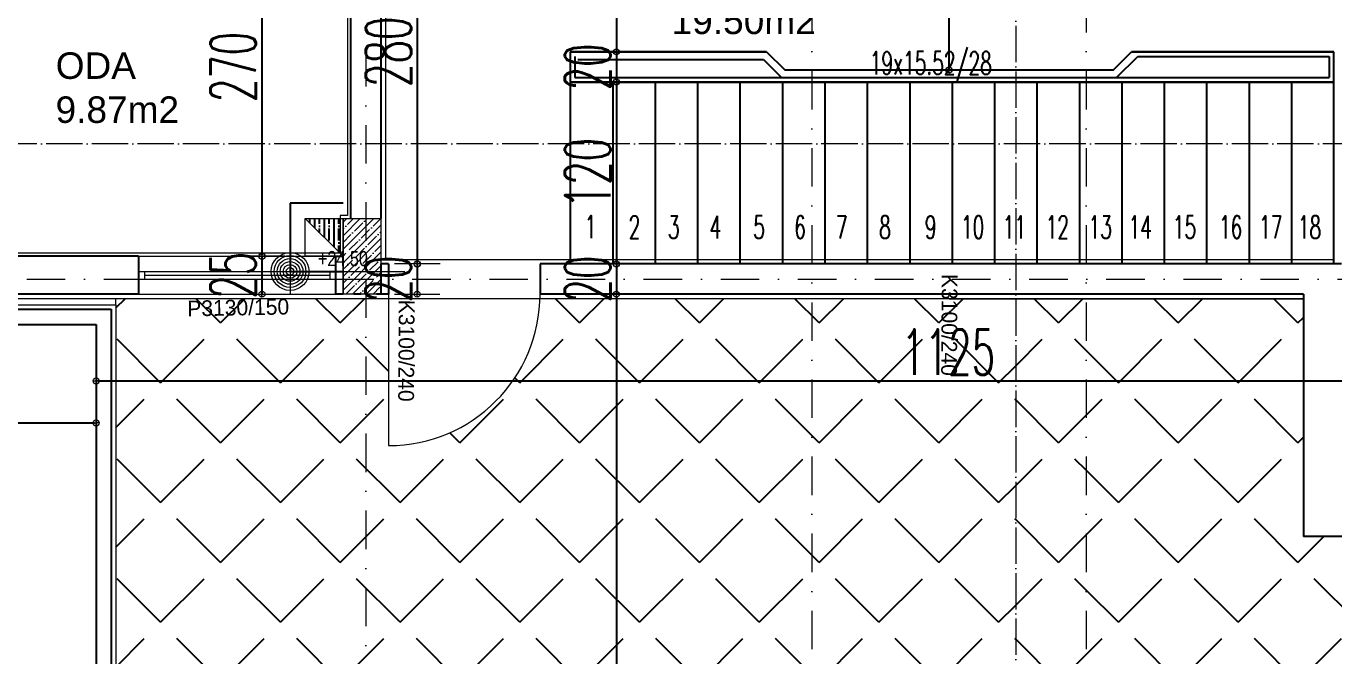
# Model space of a CAD drawing. Header units: millimetres. Extents: x -16104 to 67872, y -88009 to 12107.
# Drawn here: x 33023 to 33886, y 10251 to 10667 of the extents above; entities that cross this region are included whole.
import ezdxf

# ---------------------------------------------------------------- set-up
doc = ezdxf.new("R2010")
doc.units = ezdxf.units.MM
for name, pattern in [('ACAD_ISO04W100', [30, 24, -3, 0, -3]), ('ACAD_ISO07W100', [3, 0, -3]), ('DASHDOTX2', [50.8, 25.4, -12.7, 0, -12.7])]:
    doc.linetypes.add(name, pattern=pattern)
doc.layers.get('0').update_dxf_attribs({"color": 241})
for name, color, linetype, lineweight in [('AKS', 1, 'ACAD_ISO07W100', 5), ('akslar', 144, 'Continuous', 20), ('baca', 46, 'Continuous', 5), ('duvar', 123, 'Continuous', 25), ('emsal&kolon', 1, 'Continuous', 5), ('kapı', 3, 'Continuous', 5), ('kolon', 1, 'Continuous', 5), ('KOTLAR', 5, 'Continuous', 20), ('merdiven', 4, 'Continuous', 25), ('OLCU', 54, 'Continuous', 13), ('pencere', 5, 'Continuous', 5), ('POZ', 36, 'Continuous', 18), ('SıVA', 40, 'Continuous', 9), ('YAZI', 22, 'Continuous', 18), ('ÖLÇÜ', 252, 'Continuous', 20)]:
    doc.layers.add(name, color=color, linetype=linetype, lineweight=lineweight)
doc.styles.add('DIM', font='Txttw.shx', dxfattribs={"width": 0.6})
doc.styles.add('M2', font='stylu.ttf', dxfattribs={"height": 10})
doc.styles.add('TSIMPLEX', font='tsimplex', dxfattribs={"width": 0.8})
doc.dimstyles.new('50', dxfattribs={"dimscale": 0, "dimtxt": 30, "dimasz": 1, "dimexe": 0, "dimexo": 2, "dimgap": 4, "dimtad": 1, "dimdec": 0, "dimzin": 0, "dimdsep": 46, "dimtxsty": 'DIM', "dimblk1": 'DOT', "dimblk2": 'DOT', "dimsah": 1, "dimcen": 1.5, "dimdle": 3, "dimse1": 1, "dimse2": 1, "dimclrd": 256, "dimclre": 9, "dimclrt": 256, "dimadec": 0, "dimazin": 0, "dimtfac": 0.24, "dimtdec": 0, "dimtix": 1, "dimtmove": 2, "dimatfit": 3, "dimldrblk": 'DOT', "dimfxl": 0, "dimtolj": 1, "dimtzin": 15, "dimarcsym": 0})
pattern_1 = [(45, (0, 0), (-39.51313, 39.51313), [40.64, -15.24]), (135, (0, 0), (-39.51313, -39.51313), [40.64, -15.24])]

# ---------------------------------------------------------------- blocks, each defined once
blk = doc.blocks.new('DOT')
for p, q in [((0, 15), (0, -15)), ((-2, 0), (0, 0)), ((2, 0), (0, 0))]:
    blk.add_line(p, q)
blk.add_circle((0, 0), 2)
blk = doc.blocks.new('*D1050')
at = {"layer": 'Defpoints', "color": 0, "transparency": 16777216}
for p in [(33262.48, 10790.04), (33262.48, 10510.04), (33281.45, 10510.04)]:
    blk.add_point(p, dxfattribs=at)
at = {"layer": 'OLCU', "lineweight": -2, "transparency": 16777216}
blk.add_line((33281.45, 10789.04), (33281.45, 10511.04), dxfattribs=at)
for p, rotation in [((33281.45, 10790.04), 90), ((33281.45, 10510.04), 270)]:
    blk.add_blockref('DOT', p, dxfattribs=dict(at, rotation=rotation))
at = {"layer": 'OLCU', "transparency": 16777216, "insert": (33262.45, 10650.04), "char_height": 30, "attachment_point": 5, "rotation": 90, "style": 'DIM'}
blk.add_mtext('\\A1;280', dxfattribs=at)
blk = doc.blocks.new('*D1051')
at = {"layer": 'Defpoints', "color": 0, "transparency": 16777216}
for p in [(33262.48, 10510.04), (33262.48, 10490.04), (33281.38, 10490.04)]:
    blk.add_point(p, dxfattribs=at)
at = {"layer": 'OLCU', "lineweight": -2, "transparency": 16777216}
for p, q in [((33281.38, 10511.04), (33281.38, 10512.04)), ((33281.38, 10510.04), (33281.38, 10490.04)), ((33281.38, 10489.04), (33281.38, 10488.04))]:
    blk.add_line(p, q, dxfattribs=at)
for p, rotation in [((33281.38, 10510.04), 270), ((33281.38, 10490.04), 90)]:
    blk.add_blockref('DOT', p, dxfattribs=dict(at, rotation=rotation))
at = {"layer": 'OLCU', "transparency": 16777216, "insert": (33262.38, 10500.04), "char_height": 30, "attachment_point": 5, "rotation": 90, "style": 'DIM'}
blk.add_mtext('\\A1;20', dxfattribs=at)
blk = doc.blocks.new('*D805')
at = {"layer": 'Defpoints', "color": 0, "transparency": 16777216}
for p in [(33412.9, 10770.04), (33412.9, 10650.04), (33412.9, 10650.04)]:
    blk.add_point(p, dxfattribs=at)
at = {"layer": 'OLCU', "lineweight": -2, "transparency": 16777216}
blk.add_line((33412.9, 10769.04), (33412.9, 10651.04), dxfattribs=at)
for p, rotation in [((33412.9, 10770.04), 90), ((33412.9, 10650.04), 270)]:
    blk.add_blockref('DOT', p, dxfattribs=dict(at, rotation=rotation))
at = {"layer": 'OLCU', "transparency": 16777216, "insert": (33393.9, 10710.04), "char_height": 30, "attachment_point": 5, "rotation": 90, "style": 'DIM'}
blk.add_mtext('\\A1;140', dxfattribs=at)
blk = doc.blocks.new('*D806')
at = {"layer": 'Defpoints', "color": 0, "transparency": 16777216}
for p in [(33412.9, 10630.04), (33412.9, 10510.04), (33412.9, 10510.04)]:
    blk.add_point(p, dxfattribs=at)
at = {"layer": 'OLCU', "lineweight": -2, "transparency": 16777216}
blk.add_line((33412.9, 10629.04), (33412.9, 10511.04), dxfattribs=at)
for p, rotation in [((33412.9, 10630.04), 90), ((33412.9, 10510.04), 270)]:
    blk.add_blockref('DOT', p, dxfattribs=dict(at, rotation=rotation))
at = {"layer": 'OLCU', "transparency": 16777216, "insert": (33393.9, 10570.04), "char_height": 30, "attachment_point": 5, "rotation": 90, "style": 'DIM'}
blk.add_mtext('\\A1;120', dxfattribs=at)
blk = doc.blocks.new('*D807')
at = {"layer": 'Defpoints', "color": 0, "transparency": 16777216}
for p in [(33412.9, 10510.04), (33412.9, 10490.04), (33412.9, 10490.04)]:
    blk.add_point(p, dxfattribs=at)
at = {"layer": 'OLCU', "lineweight": -2, "transparency": 16777216}
for p, q in [((33412.9, 10511.04), (33412.9, 10512.04)), ((33412.9, 10510.04), (33412.9, 10490.04)), ((33412.9, 10489.04), (33412.9, 10488.04))]:
    blk.add_line(p, q, dxfattribs=at)
for p, rotation in [((33412.9, 10510.04), 270), ((33412.9, 10490.04), 90)]:
    blk.add_blockref('DOT', p, dxfattribs=dict(at, rotation=rotation))
at = {"layer": 'OLCU', "transparency": 16777216, "insert": (33393.9, 10500.04), "char_height": 30, "attachment_point": 5, "rotation": 90, "style": 'DIM'}
blk.add_mtext('\\A1;20', dxfattribs=at)
blk = doc.blocks.new('*D861')
at = {"layer": 'Defpoints', "color": 0, "transparency": 16777216}
for p in [(33412.9, 10650.04), (33412.9, 10630.04), (33412.9, 10630.04)]:
    blk.add_point(p, dxfattribs=at)
at = {"layer": 'OLCU', "lineweight": -2, "transparency": 16777216}
for p, q in [((33412.9, 10651.04), (33412.9, 10652.04)), ((33412.9, 10650.04), (33412.9, 10630.04)), ((33412.9, 10629.04), (33412.9, 10628.04))]:
    blk.add_line(p, q, dxfattribs=at)
for p, rotation in [((33412.9, 10650.04), 270), ((33412.9, 10630.04), 90)]:
    blk.add_blockref('DOT', p, dxfattribs=dict(at, rotation=rotation))
at = {"layer": 'OLCU', "transparency": 16777216, "insert": (33393.9, 10640.04), "char_height": 30, "attachment_point": 5, "rotation": 90, "style": 'DIM'}
blk.add_mtext('\\A1;20', dxfattribs=at)
blk = doc.blocks.new('*D871')
at = {"layer": 'Defpoints', "color": 0, "transparency": 16777216}
for p in [(33412.9, 10490.04), (33412.9, 9445.54), (33412.9, 9445.54)]:
    blk.add_point(p, dxfattribs=at)
at = {"layer": 'OLCU', "lineweight": -2, "transparency": 16777216}
blk.add_line((33412.9, 10489.04), (33412.9, 9446.54), dxfattribs=at)
for p, rotation in [((33412.9, 10490.04), 90), ((33412.9, 9445.54), 270)]:
    blk.add_blockref('DOT', p, dxfattribs=dict(at, rotation=rotation))
at = {"layer": 'OLCU', "transparency": 16777216, "insert": (33393.9, 9967.79), "char_height": 30, "attachment_point": 5, "rotation": 90, "style": 'DIM'}
blk.add_mtext('\\A1;1045', dxfattribs=at)
blk = doc.blocks.new('*D921')
at = {"layer": 'Defpoints', "color": 0, "transparency": 16777216}
for p in [(33632.48, 10790.04), (33632.48, 10790.04), (33632.48, 10638.04)]:
    blk.add_point(p, dxfattribs=at)
at = {"layer": 'OLCU', "lineweight": -2, "transparency": 16777216}
blk.add_line((33632.48, 10639.04), (33632.48, 10789.04), dxfattribs=at)
for p, rotation in [((33632.48, 10790.04), 90), ((33632.48, 10638.04), 270)]:
    blk.add_blockref('DOT', p, dxfattribs=dict(at, rotation=rotation))
at = {"layer": 'OLCU', "transparency": 16777216, "insert": (33613.48, 10714.04), "char_height": 30, "attachment_point": 5, "rotation": 90, "style": 'DIM'}
blk.add_mtext('\\A1;152', dxfattribs=at)
blk = doc.blocks.new('*D494')
at = {"layer": 'Defpoints', "color": 0, "transparency": 16777216}
for p in [(33159.97, 10765.04), (33159.97, 10515.04), (33178.94, 10515.04)]:
    blk.add_point(p, dxfattribs=at)
at = {"layer": 'OLCU', "lineweight": -2, "transparency": 16777216}
blk.add_line((33178.94, 10764.04), (33178.94, 10516.04), dxfattribs=at)
for p, rotation in [((33178.94, 10765.04), 90), ((33178.94, 10515.04), 270)]:
    blk.add_blockref('DOT', p, dxfattribs=dict(at, rotation=rotation))
at = {"layer": 'OLCU', "transparency": 16777216, "insert": (33159.94, 10640.04), "char_height": 30, "attachment_point": 5, "rotation": 90, "style": 'DIM'}
blk.add_mtext('\\A1;270', dxfattribs=at)
blk = doc.blocks.new('*D495')
at = {"layer": 'Defpoints', "color": 0, "transparency": 16777216}
for p in [(33159.97, 10515.04), (33159.97, 10490.04), (33178.87, 10490.04)]:
    blk.add_point(p, dxfattribs=at)
at = {"layer": 'OLCU', "lineweight": -2, "transparency": 16777216}
for p, q in [((33178.87, 10516.04), (33178.87, 10517.04)), ((33178.87, 10515.04), (33178.87, 10490.04)), ((33178.87, 10489.04), (33178.87, 10488.04))]:
    blk.add_line(p, q, dxfattribs=at)
for p, rotation in [((33178.87, 10515.04), 270), ((33178.87, 10490.04), 90)]:
    blk.add_blockref('DOT', p, dxfattribs=dict(at, rotation=rotation))
at = {"layer": 'OLCU', "transparency": 16777216, "insert": (33159.87, 10502.54), "char_height": 30, "attachment_point": 5, "rotation": 90, "style": 'DIM'}
blk.add_mtext('\\A1;25', dxfattribs=at)
blk = doc.blocks.new('*D953')
at = {"layer": 'Defpoints', "color": 0, "transparency": 16777216}
for p in [(34194.48, 10490.04), (33069.48, 10470.04), (34194.48, 10432.74)]:
    blk.add_point(p, dxfattribs=at)
at = {"layer": 'OLCU', "lineweight": -2, "transparency": 16777216}
blk.add_line((33070.48, 10432.74), (34193.48, 10432.74), dxfattribs=at)
at = {"layer": 'OLCU', "lineweight": -2, "transparency": 16777216, "rotation": 180}
blk.add_blockref('DOT', (33069.48, 10432.74), dxfattribs=at)
at = {"layer": 'OLCU', "lineweight": -2, "transparency": 16777216}
blk.add_blockref('DOT', (34194.48, 10432.74), dxfattribs=at)
at = {"layer": 'OLCU', "transparency": 16777216, "insert": (33631.98, 10451.74), "char_height": 30, "attachment_point": 5, "style": 'DIM'}
blk.add_mtext('\\A1;1125', dxfattribs=at)
blk = doc.blocks.new('*D2431')
at = {"layer": 'Defpoints', "color": 0, "transparency": 16777216}
for p in [(32457.48, 10490.04), (33069.48, 10470.04), (33069.48, 10405.04)]:
    blk.add_point(p, dxfattribs=at)
at = {"layer": 'OLCU', "lineweight": -2, "transparency": 16777216}
blk.add_line((32458.48, 10405.04), (33068.48, 10405.04), dxfattribs=at)
at = {"layer": 'OLCU', "lineweight": -2, "transparency": 16777216, "rotation": 180}
blk.add_blockref('DOT', (32457.48, 10405.04), dxfattribs=at)
at = {"layer": 'OLCU', "lineweight": -2, "transparency": 16777216}
blk.add_blockref('DOT', (33069.48, 10405.04), dxfattribs=at)
at = {"layer": 'OLCU', "transparency": 16777216, "insert": (32763.48, 10424.04), "char_height": 30, "attachment_point": 5, "style": 'DIM'}
blk.add_mtext('\\A1;612', dxfattribs=at)
blk = doc.blocks.new('*D2429')
at = {"layer": 'Defpoints', "color": 0, "transparency": 16777216}
for p in [(32986.78, 10470.04), (33089.48, 10470.04), (33089.48, 9465.54)]:
    blk.add_point(p, dxfattribs=at)
at = {"layer": 'OLCU', "lineweight": -2, "transparency": 16777216}
blk.add_line((32986.78, 9466.54), (32986.78, 10469.04), dxfattribs=at)
for p, rotation in [((32986.78, 10470.04), 90), ((32986.78, 9465.54), 270)]:
    blk.add_blockref('DOT', p, dxfattribs=dict(at, rotation=rotation))
at = {"layer": 'OLCU', "transparency": 16777216, "insert": (32967.78, 9967.79), "char_height": 30, "attachment_point": 5, "rotation": 90, "style": 'DIM'}
blk.add_mtext('\\A1;1005', dxfattribs=at)
blk = doc.blocks.new('Kot')
at = {"layer": 'KOTLAR'}
for p, q in [((0, 0.155), (0, -0.155)), ((-0.155, 0), (0.7586, 0))]:
    blk.add_line(p, q, dxfattribs=at)
for radius in [0.125, 0.105, 0.085, 0.065, 0.045, 0.045, 0.025]:
    blk.add_circle((0, 0), radius, dxfattribs=at)
at = {"layer": 'YAZI', "style": 'TSIMPLEX', "width": 0.8}
blk.add_attdef('KOTH', (0.1836, 0.0349), '', height=0.1, dxfattribs=at)

msp = doc.modelspace()

# ---------------------------------------------------------------- hatches: boundary and pattern name
h = msp.add_hatch()
h.set_pattern_fill('ANSI35,_O', color=256, angle=45)
h.set_pattern_definition([(90, (3527.555, -634.687), (-6.35, 1e-15), []), (90, (3530.73, -631.512), (-6.35, 1e-15), [7.9375, -1.5875, 0, -1.5875])])
h.paths.add_polyline_path([(33232.48, 10540.04), (33207.48, 10540.04), (33232.48, 10515.04)])
at = {"layer": 'duvar'}
h = msp.add_hatch(dxfattribs=at)
h.set_pattern_fill('ANGLE,_O', color=256, scale=8, angle=45)
h.set_pattern_definition(pattern_1)
h.paths.add_polyline_path([(34184.48, 9833.04), (34184.48, 10220.04), (34042.48, 10220.04), (34042.48, 10330.04), (34017.4, 10330.04), (34017.4, 9455.54), (34069.48, 9455.54), (34069.48, 9435.54), (34204.48, 9435.54), (34204.48, 9695.54), (34184.48, 9695.54)])
h.paths.add_polyline_path([(33676.46, 10055.04), (33641.98, 10055.04, -1), (33616.98, 10055.04, -1), (33641.98, 10055.04), (33676.46, 10055.04), (33676.46, 10487.04), (33541.98, 10487.04), (33541.98, 9458.54), (33676.46, 9458.54), (33676.46, 9546.96, -0.331441), (33664.48, 9538.04), (33664.48, 9480.54), (33619.48, 9480.54), (33619.48, 9550.54), (33651.98, 9550.54, -0.864314), (33676.46, 9554.13)])
h.paths.add_polyline_path([(33562.16, 9879.28, -1), (33587.16, 9879.28, -1)], flags=16)
h.paths.add_polyline_path([(33564.16, 9879.28, -1), (33585.16, 9879.28, -1)], flags=0)
h.paths.add_polyline_path([(33566.16, 9879.28, -1), (33583.16, 9879.28, -1)], flags=0)
h.paths.add_polyline_path([(33568.16, 9879.28, -1), (33581.16, 9879.28, -1)], flags=0)
h.paths.add_polyline_path([(33570.16, 9879.28, -1), (33579.16, 9879.28, -1)], flags=0)
h.paths.add_polyline_path([(33572.16, 9879.28, -1), (33577.16, 9879.28, -1)], flags=0)
h.paths.add_polyline_path([(33594.48, 10065.04), (33569.48, 10065.04), (33569.48, 10090.04), (33594.48, 10090.04), (33619.48, 10090.04), (33619.48, 10065.04)], flags=16)
h.paths.add_polyline_path([(33541.98, 10487.04), (33362.44, 10487.04, -0.405453), (33262.48, 10390.04), (33262.48, 10487.04), (33247.44, 10487.04), (33247.44, 9458.54), (33541.98, 9458.54)])
h.paths.add_polyline_path([(33247.44, 10487.04), (33082.48, 10487.04), (33082.48, 10483.04), (33082.48, 9602.54), (33062.48, 9602.54), (33062.48, 9438.54), (33226.48, 9438.54), (33226.48, 9458.54), (33247.44, 9458.54)])
h.paths.add_polyline_path([(33596.2, 10474.24), (33667.77, 10474.24), (33667.77, 10429.24), (33596.2, 10429.24)], flags=24)
h.paths.add_polyline_path([(33590.52, 9880.26), (33635.9, 9880.26), (33635.9, 9895.26), (33590.52, 9895.26)], flags=24)
h.paths.add_polyline_path([(33645.34, 10056.03), (33692.25, 10056.03), (33692.25, 10071.03), (33645.34, 10071.03)], flags=9)
h.paths.add_polyline_path([(33623.37, 10506.38), (33622.8, 10415.53), (33640.57, 10415.42), (33641.14, 10506.27)], flags=9)
h.paths.add_polyline_path([(33510.22, 9976.29), (33737.29, 9976.29), (33737.29, 9916.72), (33510.22, 9916.72)], flags=9)
h.paths.add_polyline_path([(33509, 10025.59), (33866.61, 10025.59), (33866.61, 9971.88), (33509, 9971.88)], flags=9)
h.paths.add_polyline_path([(33239.88, 10477.97), (33239.88, 10522.12), (33284.88, 10522.12), (33284.88, 10477.97)], flags=9)
h.paths.add_polyline_path([(33371.4, 10477.97), (33371.4, 10522.12), (33416.4, 10522.12), (33416.4, 10477.97)], flags=9)
h.paths.add_polyline_path([(33371.4, 9930.29), (33371.4, 10005.29), (33416.4, 10005.29), (33416.4, 9930.29)], flags=24)
h.paths.add_polyline_path([(33126.83, 10470.96), (33217.31, 10472.76), (33216.96, 10490.53), (33126.48, 10488.73)], flags=9)
h = msp.add_hatch(dxfattribs=at)
h.set_pattern_fill('ANGLE,_O', color=256, scale=8, angle=45)
h.set_pattern_definition(pattern_1)
h.paths.add_polyline_path([(33722.98, 10487.04), (33676.46, 10487.04), (33676.46, 9554.13, -0.072781), (33676.98, 9550.54), (33722.98, 9550.54)])
h.paths.add_polyline_path([(33722.98, 9550.54), (33676.98, 9550.54, -0.072781), (33676.46, 9546.96), (33676.46, 9458.54), (33722.98, 9458.54)])
h = msp.add_hatch(dxfattribs=at)
h.set_pattern_fill('ANGLE,_O', color=256, scale=8, angle=45)
h.set_pattern_definition(pattern_1)
h.paths.add_polyline_path([(34017.4, 10330.04), (33866.48, 10330.04), (33866.48, 10487.04), (33722.98, 10487.04), (33722.98, 9458.54), (34017.4, 9458.54)])
at = {"layer": 'kolon'}
h = msp.add_hatch(dxfattribs=at)
h.set_pattern_fill('ANSI35,_O', color=256)
h.set_pattern_definition([(45, (-3599.3507, 0), (-4.4901281, 4.4901281), []), (45, (-3594.8606, 0), (-4.4901281, 4.4901281), [7.9375, -1.5875, 0, -1.5875])])
h.paths.add_polyline_path([(33247.44, 10540.04), (33232.48, 10540.04), (33232.48, 10500.04), (33247.44, 10500.04)])
h.paths.add_polyline_path([(33257.48, 10540.04), (33247.44, 10540.04), (33247.44, 10500.04), (33257.48, 10500.04), (33257.48, 10510.04)])
h.paths.add_polyline_path([(33247.44, 10500.04), (33232.48, 10500.04), (33232.48, 10490.04), (33247.44, 10490.04)])
h.paths.add_polyline_path([(33257.48, 10500.04), (33247.44, 10500.04), (33247.44, 10490.04), (33257.48, 10490.04)], flags=16)
h.paths.add_polyline_path([(33239.88, 10477.97), (33239.88, 10522.12), (33284.88, 10522.12), (33284.88, 10477.97)], flags=9)

# ---------------------------------------------------------------- linework, layer by layer
for p, q in [((33232.48, 10550.04), (33197.48, 10550.04)), ((33197.48, 10550.04), (33197.48, 10505.04)), ((33197.48, 10505.04), (33232.48, 10505.04))]:
    msp.add_line(p, q)
at = {"layer": 'AKS', "color": 1, "linetype": 'ACAD_ISO04W100'}
for p, q in [((33676.46, 11690.54), (33676.46, 9368.1)), ((34926.66, 10589.37), (32318.31, 10589.37))]:
    msp.add_line(p, q, dxfattribs=at)
at = {"layer": 'akslar', "linetype": 'DASHDOTX2'}
for p, q in [((33247.44, 11925.04), (33247.44, 9115.54)), ((33541.98, 10790.04), (33541.98, 9115.54)), ((33722.98, 10790.04), (33722.98, 9115.54)), ((32107.48, 10500.04), (35157.48, 10500.04))]:
    msp.add_line(p, q, dxfattribs=at)
at = {"layer": 'baca'}
msp.add_lwpolyline([(33207.48, 10540.04), (33232.48, 10540.04), (33232.48, 10515.04), (33207.48, 10515.04), (33207.48, 10540.04), (33232.48, 10515.04)], dxfattribs=at)
at = {"layer": 'duvar'}
for p, q in [((33237.48, 10760.04), (33237.48, 10540.04)), ((33257.48, 10760.04), (33257.48, 10540.04)), ((33262.48, 10510.04), (33257.48, 10510.04)), ((33257.48, 10510.04), (33257.48, 10490.04)), ((33262.48, 10510.04), (33262.48, 10490.04)), ((33362.48, 10510.04), (33362.48, 10490.04)), ((33891.48, 10510.04), (33362.48, 10510.04)), ((33244.48, 10490.04), (33239.48, 10490.04)), ((33262.48, 10490.04), (33254.48, 10490.04)), ((33262.48, 10490.04), (33254.48, 10490.04)), ((33262.48, 10490.04), (33254.48, 10490.04)), ((33749.48, 10490.04), (33362.48, 10490.04)), ((33634.48, 10490.04), (33362.48, 10490.04)), ((33866.48, 10490.04), (33362.48, 10490.04)), ((33749.48, 10490.04), (33709.48, 10490.04)), ((33866.48, 10490.04), (33866.48, 10330.04)), ((32903.48, 10480.04), (33079.48, 10480.04)), ((33079.48, 10480.04), (33079.48, 10405.04)), ((32903.48, 10470.04), (33069.48, 10470.04)), ((33069.48, 10470.04), (33069.48, 10405.04)), ((33069.48, 10405.04), (33069.48, 9800.29)), ((33079.48, 10405.04), (33079.48, 9800.29)), ((33069.48, 10355.04), (33069.48, 10285.04)), ((34042.48, 10330.04), (33866.48, 10330.04))]:
    msp.add_line(p, q, dxfattribs=at)
at = {"layer": 'emsal&kolon'}
msp.add_lwpolyline([(33232.48, 10540.04), (33257.48, 10540.04), (33257.48, 10490.04), (33232.48, 10490.04), (33232.48, 10540.04)], dxfattribs=at)
at = {"layer": 'kapı'}
msp.add_line((33262.48, 10490.04), (33262.48, 10390.04), dxfattribs=at)
msp.add_arc((33262.48, 10490.04), 100, 270, 0, dxfattribs=at)
at = {"layer": 'merdiven'}
for p, q in [((33511.98, 10650.04), (33382.48, 10650.04)), ((33382.48, 10650.04), (33382.48, 10510.04)), ((33382.48, 10650.04), (33511.98, 10650.04)), ((33382.48, 10650.04), (33511.98, 10650.04)), ((33385.48, 10647.04), (33385.48, 10633.04)), ((33387.48, 10645.04), (33509.91, 10645.04)), ((33509.91, 10645.04), (33521.91, 10633.04)), ((33511.98, 10650.04), (33523.98, 10638.04)), ((33740.98, 10638.04), (33752.98, 10650.04)), ((33743.05, 10633.04), (33757.05, 10647.04)), ((33886.48, 10650.04), (33752.98, 10650.04)), ((33752.98, 10650.04), (33886.48, 10650.04)), ((33757.05, 10647.04), (33883.48, 10647.04)), ((33883.48, 10647.04), (33883.48, 10633.04)), ((33886.48, 10510.04), (33886.48, 10650.04)), ((33523.98, 10638.04), (33740.98, 10638.04)), ((33886.48, 10630.04), (33382.48, 10630.04)), ((33382.48, 10630.04), (33886.48, 10630.04)), ((33385.48, 10633.04), (33883.48, 10633.04)), ((33410.48, 10630.04), (33410.48, 10510.04)), ((33438.48, 10630.04), (33438.48, 10510.04)), ((33466.48, 10630.04), (33466.48, 10510.04)), ((33494.48, 10630.04), (33494.48, 10510.04)), ((33522.48, 10630.04), (33522.48, 10510.04)), ((33550.48, 10630.04), (33550.48, 10510.04)), ((33578.48, 10630.04), (33578.48, 10510.04)), ((33606.48, 10630.04), (33606.48, 10510.04)), ((33634.48, 10630.04), (33634.48, 10510.04)), ((33662.48, 10630.04), (33662.48, 10510.04)), ((33690.48, 10630.04), (33690.48, 10510.04)), ((33718.48, 10630.04), (33718.48, 10510.04)), ((33746.48, 10630.04), (33746.48, 10510.04)), ((33774.48, 10630.04), (33774.48, 10510.04)), ((33802.48, 10630.04), (33802.48, 10510.04)), ((33830.48, 10630.04), (33830.48, 10510.04)), ((33858.48, 10630.04), (33858.48, 10510.04)), ((33097.48, 10515.04), (32872.48, 10515.04)), ((33097.48, 10515.04), (33097.48, 10490.04)), ((33227.48, 10515.04), (33227.48, 10490.04)), ((33227.48, 10515.04), (33232.48, 10515.04)), ((33097.48, 10490.04), (32847.48, 10490.04)), ((33232.48, 10490.04), (33227.48, 10490.04))]:
    msp.add_line(p, q, dxfattribs=at)
at = {"layer": 'pencere'}
for p, q in [((33097.48, 10515.04), (33227.48, 10515.04)), ((33097.48, 10505.04), (33227.48, 10505.04)), ((33097.48, 10500.04), (33227.48, 10500.04)), ((33101.28, 10505.04), (33101.28, 10500.04)), ((33101.28, 10502.54), (33223.69, 10502.54)), ((33223.69, 10505.04), (33223.69, 10500.04)), ((33097.48, 10490.04), (33227.48, 10490.04))]:
    msp.add_line(p, q, dxfattribs=at)
at = {"layer": 'SıVA'}
msp.add_lwpolyline([(32874.48, 10763.04), (33039.48, 10763.04), (33039.48, 10997.73), (33230.48, 10997.73), (33230.48, 10758.04), (33235.48, 10758.04), (33235.48, 10542.04), (33230.48, 10542.04), (33230.48, 10517.04), (32874.48, 10517.04)], close=True, dxfattribs=at)
for points in [[(34004.48, 10565.47), (34004.48, 10787.38), (33362.48, 10786.76), (33260.48, 10787.11), (33260.48, 10513.04), (33378.9, 10513.04), (33886.48, 10513.04)], [(32430.48, 10640.04), (32430.48, 10463.04), (32594.48, 10463.04), (32594.48, 10483.04), (33082.48, 10483.04), (33082.48, 9602.54), (33062.48, 9602.54), (33062.48, 9438.54), (33226.48, 9438.54), (33226.48, 9458.54), (34072.48, 9458.54), (34072.48, 9438.54), (34201.48, 9438.54), (34201.48, 9692.54), (34181.48, 9692.54), (34181.48, 10215.88)], [(33866.48, 10487.04), (32844.48, 10487.04), (32844.48, 10640.04)]]:
    msp.add_lwpolyline(points, dxfattribs=at)
at = {"layer": 'ÖLÇÜ'}
for p, q in [((33232.48, 10515.04), (33232.48, 10490.04)), ((33082.48, 10483.04), (33082.48, 10487.04)), ((33632.48, 10487.04), (33866.48, 10487.04))]:
    msp.add_line(p, q, dxfattribs=at)

# ---------------------------------------------------------------- block references
at = {"layer": 'KOTLAR', "ltscale": 0.01, "xscale": 100, "yscale": 100, "zscale": 100}
msp.add_blockref('Kot', (33197.48, 10505.04), dxfattribs=at).add_auto_attribs({'KOTH': '+24.50'})

# ---------------------------------------------------------------- texts
at = {"layer": 'emsal&kolon', "char_height": 17.5, "width": 1076.8413, "attachment_point": 9}
for s, insert in [('{\\fArial|b0|i0|c162|p34;19.50m2}', (33544.49, 10661.5)), ('{\\fArial|b0|i0|c162|p34;ODA}', (33095.76, 10631.93)), ('{\\fArial|b0|i0|c162|p34;9.87m2}', (33124.23, 10602.85))]:
    msp.add_mtext(s, dxfattribs=dict(at, insert=insert))
at = {"layer": 'OLCU', "char_height": 15, "attachment_point": 5, "style": 'DIM'}
for s, insert in [('\\A1;19x15.52/28', (33620.39, 10640.17)), ('\\A1;1', (33395.78, 10534.44)), ('\\A1;2', (33424.83, 10534.3)), ('\\A1;3', (33450.75, 10534.3)), ('\\A1;4', (33478.25, 10534.3)), ('\\A1;5', (33507.08, 10534.3)), ('\\A1;6', (33534.1, 10534.3)), ('\\A1;7', (33561.6, 10534.3)), ('\\A1;8', (33590.24, 10534.3)), ('\\A1;9', (33620.39, 10534.3)), ('\\A1;10', (33648.03, 10534.3)), ('\\A1;11', (33675.67, 10534.3)), ('\\A1;12', (33703.94, 10534.3)), ('\\A1;13', (33732.28, 10534.3)), ('\\A1;14', (33758.66, 10534.3)), ('\\A1;15', (33787.87, 10534.3)), ('\\A1;16', (33818.35, 10534.3)), ('\\A1;17', (33844.76, 10534.3)), ('\\A1;18', (33870.44, 10534.3))]:
    msp.add_mtext(s, dxfattribs=dict(at, insert=insert))
at = {"layer": 'POZ', "style": 'M2', "flags": 4}
for tag, p, rotation in [('K3100/240', (33627.69, 10503.39), 269.63996), ('P3130/150', (33129.71, 10475.35), 1.13919), ('K3100/240', (33269.28, 10486.39), 269.63996)]:
    msp.add_attdef(tag, p, 'K1 80/210', height=10.4, rotation=rotation, dxfattribs=at)

# ---------------------------------------------------------------- dimensions: what is measured, and where the dimension line sits
at = {"layer": 'OLCU'}
for base, p1, p2, text, picture, middle in [((33281.45, 10510.04), (33262.48, 10790.04), (33262.48, 10510.04), '280', '*D1050', (33262.45, 10650.04)), ((33178.94, 10515.04), (33159.97, 10765.04), (33159.97, 10515.04), '270', '*D494', (33159.94, 10640.04)), ((33412.9, 10650.04), (33412.9, 10770.04), (33412.9, 10650.04), '140', '*D805', (33393.9, 10710.04))]:
    dim = msp.add_linear_dim(base=base, p1=p1, p2=p2, angle=90, text=text, dimstyle='50', override={"dimscale": 1}, dxfattribs=at)
    dim.commit()
    dim.dimension.update_dxf_attribs({"geometry": picture, "text_midpoint": middle})
dim = msp.add_aligned_dim(p1=(33632.48, 10638.04), p2=(33632.48, 10790.04), distance=0, text='152', dimstyle='50', override={"dimscale": 1}, dxfattribs=at)
dim.commit()
dim.dimension.update_dxf_attribs({"geometry": '*D921', "text_midpoint": (33613.48, 10714.04)})
for base, p1, p2, picture, middle in [((33412.9, 10630.04), (33412.9, 10650.04), (33412.9, 10630.04), '*D861', (33393.9, 10640.04)), ((33412.9, 10510.04), (33412.9, 10630.04), (33412.9, 10510.04), '*D806', (33393.9, 10570.04)), ((33178.87, 10490.04), (33159.97, 10515.04), (33159.97, 10490.04), '*D495', (33159.87, 10502.54)), ((33281.38, 10490.04), (33262.48, 10510.04), (33262.48, 10490.04), '*D1051', (33262.38, 10500.04)), ((33412.9, 10490.04), (33412.9, 10510.04), (33412.9, 10490.04), '*D807', (33393.9, 10500.04)), ((33412.90082335, 9445.54463968), (33412.90082335, 10490.04463968), (33412.90082335, 9445.54463968), '*D871', (33393.90082335, 9967.79463968))]:
    dim = msp.add_linear_dim(base=base, p1=p1, p2=p2, angle=90, dimstyle='50', override={"dimscale": 1}, dxfattribs=at)
    dim.commit()
    dim.dimension.update_dxf_attribs({"geometry": picture, "text_midpoint": middle})
for base, p1, p2, picture, middle in [((33069.48, 10405.04), (32457.48, 10490.04), (33069.48, 10470.04), '*D2431', (32763.48, 10424.04)), ((34194.48, 10432.74), (33069.48, 10470.04), (34194.48, 10490.04), '*D953', (33631.98, 10451.74))]:
    dim = msp.add_linear_dim(base=base, p1=p1, p2=p2, dimstyle='50', override={"dimscale": 1}, dxfattribs=at)
    dim.commit()
    dim.dimension.update_dxf_attribs({"geometry": picture, "text_midpoint": middle})
dim = msp.add_aligned_dim(p1=(33089.48277425, 9465.54463968), p2=(33089.48277425, 10470.04463968), distance=102.70769654, dimstyle='50', override={"dimscale": 1}, dxfattribs=at)
dim.commit()
dim.dimension.update_dxf_attribs({"geometry": '*D2429', "text_midpoint": (32967.77507771, 9967.79463968)})

doc.saveas('drawing.dxf')
